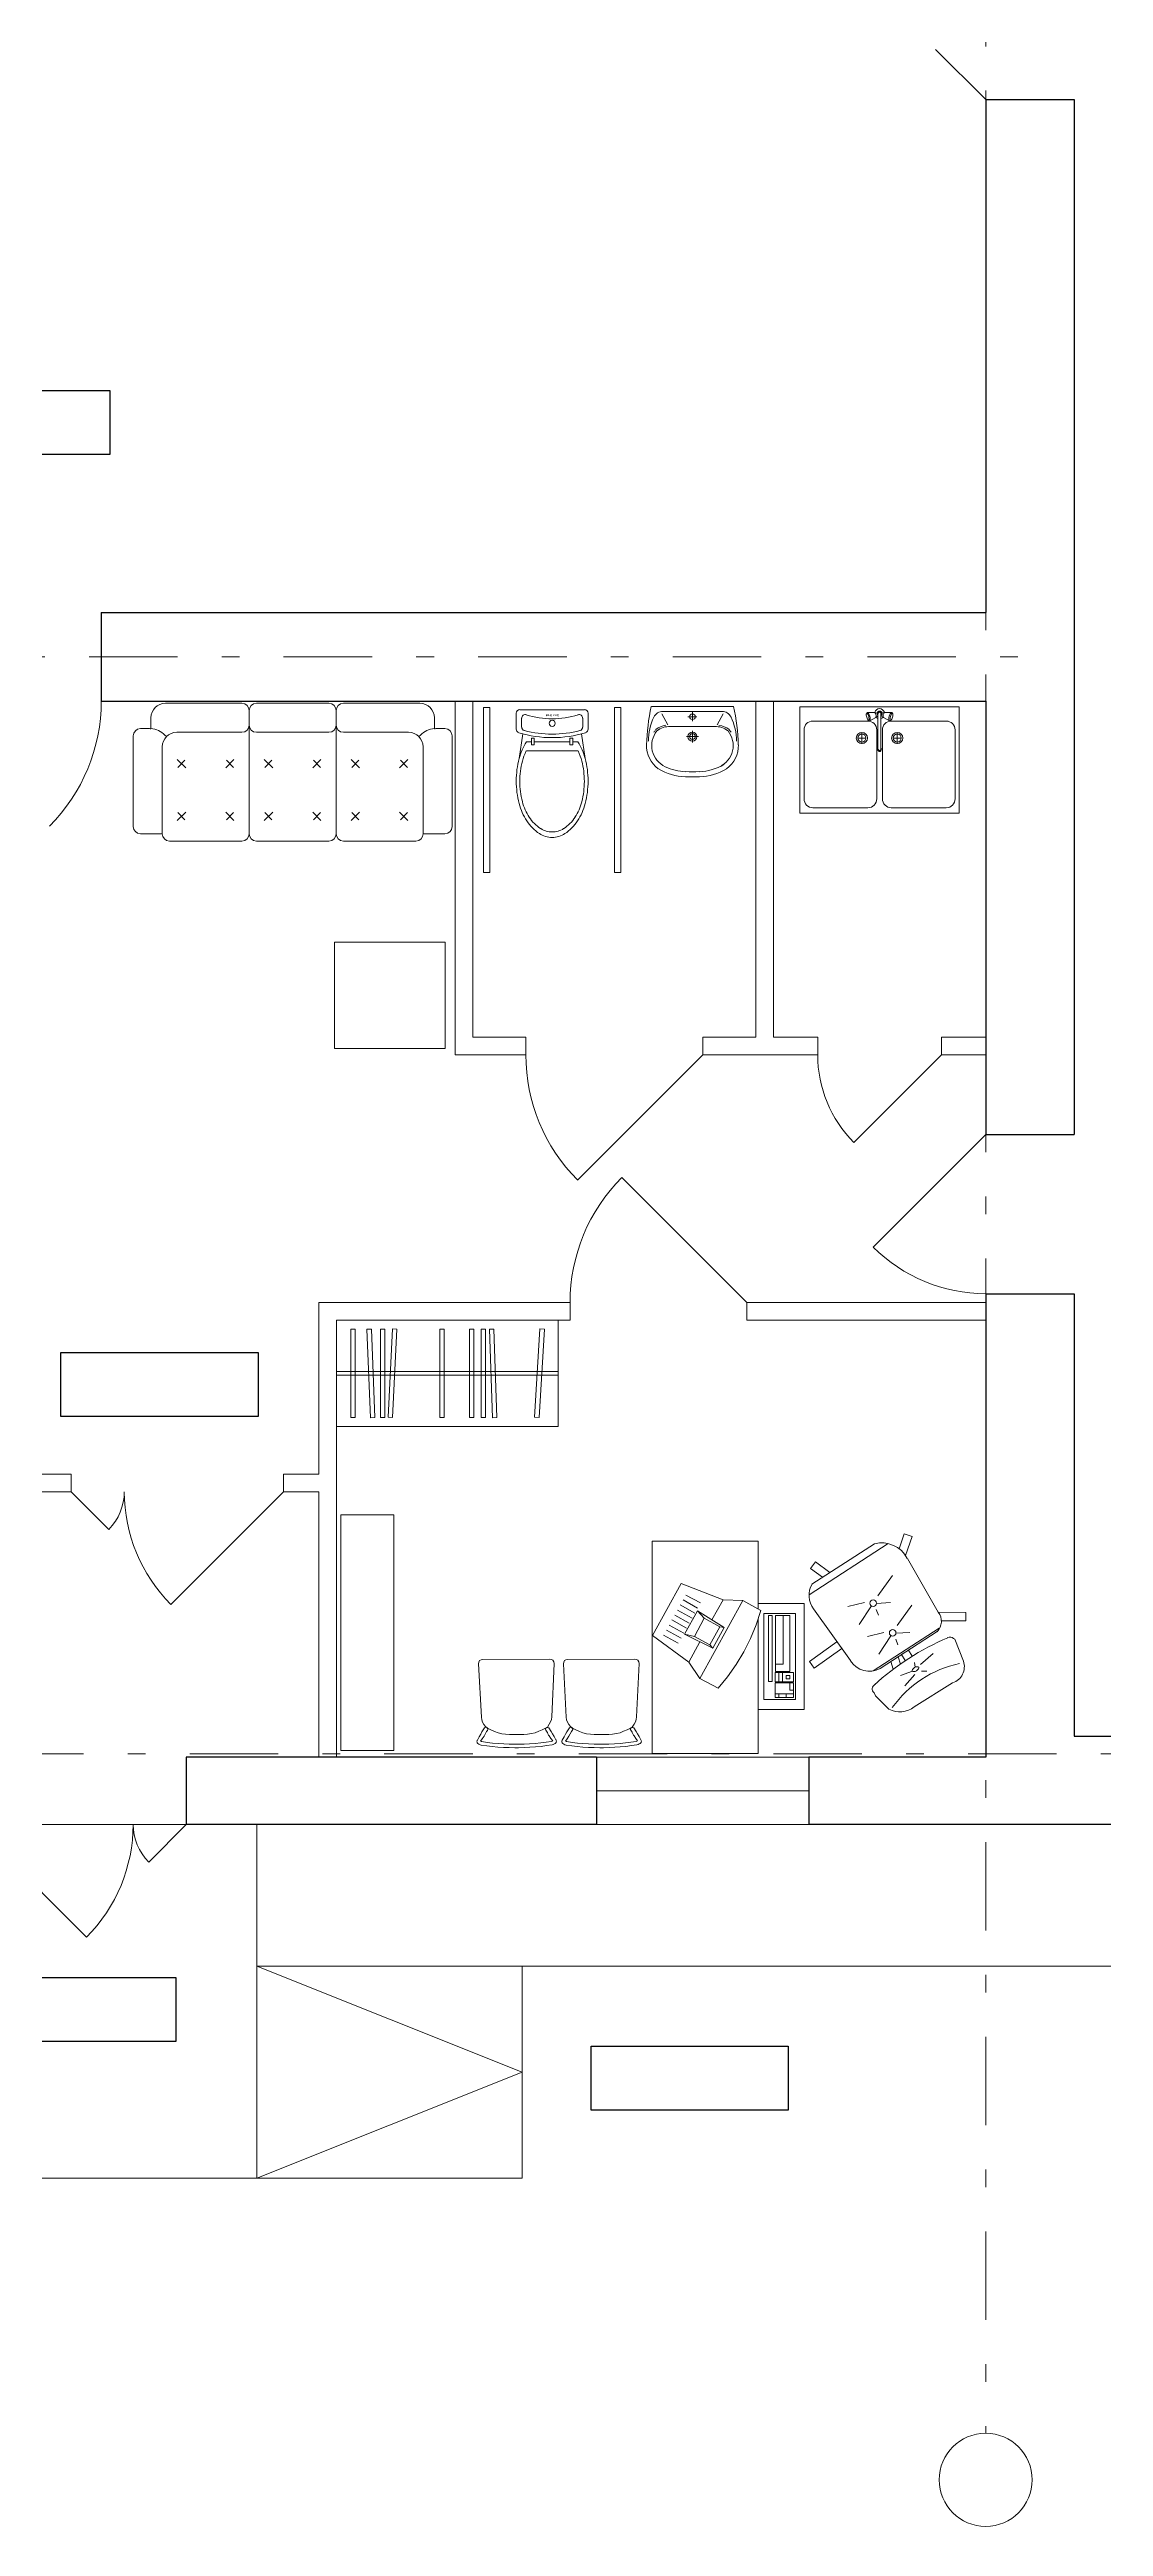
# Model space of a CAD drawing. Header units: metres. Extents: x 2 to 61, y 1.8 to 27.9.
# Drawn here: x 28.73 to 34.69, y 1.75 to 15.75 of the extents above; entities that cross this region are included whole.
import ezdxf

# ---------------------------------------------------------------- set-up
doc = ezdxf.new("R2010")
doc.units = ezdxf.units.M
doc.header["$MEASUREMENT"] = 0
doc.linetypes.add('( Dashdot )', pattern=[1.001, 0.5, -0.25, 0.001, -0.25])
doc.styles.get("Standard").update_dxf_attribs({"font": 'CS_Gost2304.shx'})

# ---------------------------------------------------------------- blocks, each defined once
blk = doc.blocks.new('*U15')
at = {"color": 252, "linetype": 'Continuous', "lineweight": 13}
for p, q in [((-0.059, 0.444), (-0.061, 0.288)), ((-0.012, 0.443), (-0.059, 0.444)), ((-0.013, 0.305), (-0.012, 0.443)), ((0.092, 0.382), (0.216, 0.43)), ((-0.061, 0.288), (-0.365, 0.113)), ((0.03, 0.293), (0.271, -0.08)), ((0.049, 0.281), (0.257, -0.041)), ((0.088, 0.374), (0.092, 0.382)), ((0.474, 0.151), (0.338, 0.369)), ((0.187, 0.141), (0.154, 0.119)), ((0.235, 0.188), (0.173, 0.259)), ((0.25, 0.158), (0.223, 0.153)), ((0.273, 0.193), (0.272, 0.223)), ((0.273, 0.142), (0.296, 0.074)), ((0.292, 0.156), (0.355, 0.099)), ((-0.488, 0.14), (-0.503, 0.095)), ((-0.503, 0.095), (-0.42, 0.067)), ((-0.381, 0.103), (-0.488, 0.14)), ((-0.16, -0.443), (-0.449, 0.004)), ((-0.154, -0.054), (-0.269, 0.029)), ((-0.111, -0.062), (-0.115, 0.017)), ((0.015, 0.056), (-0.101, 0.139)), ((0.058, 0.048), (0.053, 0.127)), ((0.072, 0.02), (0.176, -0.049)), ((0.092, 0.047), (0.123, 0.06)), ((0.154, 0.119), (0.179, 0.08)), ((0.179, 0.08), (0.213, 0.101)), ((0.232, 0.074), (0.191, 0.061)), ((0.261, 0.033), (0.218, 0.02)), ((0.411, -0.067), (0.488, 0.009)), ((-0.22, -0.427), (-0.448, -0.072)), ((-0.116, -0.13), (-0.093, -0.223)), ((-0.097, -0.09), (0.008, -0.159)), ((-0.077, -0.063), (-0.045, -0.05)), ((0.053, -0.02), (0.076, -0.113)), ((0.392, -0.077), (0.411, -0.067)), ((0.213, -0.208), (-0.079, -0.418)), ((0.256, -0.414), (0.145, -0.257)), ((-0.285, -0.325), (-0.346, -0.407)), ((-0.346, -0.407), (-0.308, -0.435)), ((-0.308, -0.435), (-0.258, -0.367)), ((0.106, -0.285), (0.217, -0.441)), ((0.217, -0.441), (0.256, -0.414))]:
    blk.add_line(p, q, dxfattribs=at)
for centre in [(0.056, 0.03), (-0.112, -0.08)]:
    blk.add_circle(centre, 0.0185, dxfattribs=at)
for centre, radius, start, end in [((0.248, 0.341), 0.0942, 17.2064, 109.4901), ((-0.01, 0.221), 0.0843, 45.278, 127.3366), ((0.105, 0.354), 0.0258, 130.3833, 211.417), ((1.425, 0.912), 1.458, 203.0438, 222.6198), ((0.837, 0.535), 0.621, 191.8285, 234.7223), ((0.373, 0.07), 0.13, 332.0679, 39.0598), ((-0.291, -0.032), 0.162, 117.0335, 194.4527), ((0.148, -0.102), 0.125, 301.4358, 29.0359), ((0.373, -0.058), 0.0276, 204.7937, 320.6096), ((-0.156, -0.316), 0.127, 240.0626, 307.2258)]:
    blk.add_arc(centre, radius, start, end, dxfattribs=at)
blk.add_ellipse((0.261, 0.159), major_axis=(-0.0106, 0.0183), ratio=0.494061, dxfattribs=at)
blk = doc.blocks.new('*U16')
at = {"color": 252, "linetype": 'Continuous', "lineweight": 13}
for p, q in [((-0.36, 0.265), (-0.067, 0.427)), ((0.084, 0.223), (-0.067, 0.427)), ((-0.165, 0.204), (-0.21, 0.287)), ((-0.136, 0.22), (-0.182, 0.302)), ((-0.108, 0.235), (-0.154, 0.318)), ((-0.08, 0.251), (-0.125, 0.334)), ((-0.051, 0.266), (-0.097, 0.349)), ((-0.023, 0.282), (-0.068, 0.365)), ((-0.268, 0.029), (-0.36, 0.265)), ((-0.25, 0.157), (-0.295, 0.24)), ((-0.221, 0.173), (-0.267, 0.255)), ((-0.264, -0.083), (0.176, 0.16)), ((-0.193, 0.188), (-0.239, 0.271)), ((-0.073, 0.247), (-0.205, 0.174)), ((-0.205, 0.174), (-0.111, 0.022)), ((-0.205, 0.174), (-0.164, 0.135)), ((-0.061, 0.191), (-0.164, 0.135)), ((0.006, 0.087), (-0.073, 0.247)), ((-0.073, 0.247), (-0.061, 0.191)), ((-0.013, 0.103), (-0.061, 0.191)), ((-0.03, 0.161), (0.084, 0.223)), ((0.084, 0.223), (0.176, 0.16)), ((0.176, 0.16), (0.232, 0.057)), ((-0.268, 0.029), (-0.154, 0.092)), ((-0.264, -0.083), (-0.268, 0.029)), ((-0.164, 0.135), (-0.115, 0.047)), ((-0.115, 0.047), (-0.013, 0.103)), ((-0.115, 0.047), (-0.111, 0.022)), ((-0.111, 0.022), (0.006, 0.087)), ((0.006, 0.087), (-0.013, 0.103)), ((0.167, 0.004), (0.098, -0.045)), ((0.232, 0.057), (0.167, 0.004)), ((-0.264, -0.083), (-0.207, -0.185)), ((-0.049, -0.126), (-0.127, -0.158)), ((0.026, -0.088), (-0.049, -0.126)), ((0.098, -0.045), (0.026, -0.088)), ((-0.127, -0.158), (-0.207, -0.185)), ((-0.19, -0.201), (-0.19, -0.38)), ((0.296, -0.201), (-0.19, -0.201)), ((-0.179, -0.228), (0.194, -0.228)), ((-0.179, -0.248), (-0.179, -0.228)), ((0.194, -0.248), (-0.179, -0.248)), ((-0.179, -0.267), (-0.179, -0.349)), ((-0.179, -0.267), (0.137, -0.267)), ((0.095, -0.267), (0.095, -0.31)), ((0.137, -0.349), (0.137, -0.267)), ((0.195, -0.266), (0.143, -0.266)), ((0.143, -0.37), (0.143, -0.266)), ((0.194, -0.228), (0.194, -0.248)), ((0.195, -0.266), (0.195, -0.37)), ((0.285, -0.266), (0.201, -0.266)), ((0.201, -0.266), (0.201, -0.349)), ((0.264, -0.266), (0.264, -0.37)), ((0.285, -0.37), (0.285, -0.266)), ((0.296, -0.38), (0.296, -0.201)), ((0.296, -0.38), (-0.19, -0.38)), ((-0.179, -0.31), (0.095, -0.31)), ((0.137, -0.349), (-0.179, -0.349)), ((0.195, -0.287), (0.143, -0.287)), ((0.195, -0.308), (0.143, -0.308)), ((0.195, -0.37), (0.143, -0.37)), ((0.178, -0.328), (0.16, -0.328)), ((0.16, -0.349), (0.16, -0.328)), ((0.178, -0.349), (0.16, -0.349)), ((0.178, -0.349), (0.178, -0.328)), ((0.243, -0.349), (0.201, -0.349)), ((0.201, -0.349), (0.201, -0.37)), ((0.201, -0.37), (0.243, -0.37)), ((0.243, -0.37), (0.243, -0.349)), ((0.243, -0.37), (0.264, -0.37)), ((0.285, -0.287), (0.264, -0.287)), ((0.264, -0.328), (0.285, -0.328)), ((0.264, -0.37), (0.285, -0.37))]:
    blk.add_line(p, q, dxfattribs=at)
at = {"color": 252, "linetype": 'Continuous', "lineweight": 13, "extrusion": (0, 0, -1), "flags": 128}
for points in [[(0.161, -0.17), (-0.6, -0.17), (-0.6, 0.43), (0.6, 0.43), (0.6, -0.17), (0.215, -0.17)], [(0.247, -0.17), (0.247, -0.43), (-0.353, -0.43), (-0.353, -0.17)]]:
    blk.add_lwpolyline(points, dxfattribs=at)
blk = doc.blocks.new('A$C30FB53E0')
at = {"color": 0, "linetype": 'ByBlock', "lineweight": -2, "ltscale": 0.001}
for p, q in [((0, 0.000414), (0.000002, 0.000424)), ((0.000002, 0.000424), (0.000007, 0.000432)), ((0.000007, 0.000432), (0.000015, 0.000437)), ((0.000015, 0.000437), (0.000025, 0.000439)), ((0.000025, 0.000439), (0.000326, 0.000424)), ((0.000326, 0.000424), (0.000341, 0.000422)), ((0.000341, 0.000422), (0.000355, 0.000417)), ((0.000389, 0.000408), (0.000409, 0.00042)), ((0.000409, 0.00042), (0.000422, 0.000428)), ((0.000422, 0.000428), (0.000438, 0.000437)), ((0.000438, 0.000437), (0.000456, 0.000447)), ((0.000449, 0.000419), (0.000463, 0.000429)), ((0.000457, 0.000448), (0.000456, 0.000447)), ((0.000457, 0.000448), (0.00046, 0.000449)), ((0.000464, 0.00045), (0.00046, 0.000449)), ((0.000463, 0.000429), (0.000464, 0.000425)), ((0.000464, 0.00045), (0.000468, 0.000449)), ((0.000464, 0.000425), (0.000465, 0.000421)), ((0.000465, 0.000421), (0.00047, 0.000391)), ((0.000471, 0.000448), (0.000468, 0.000449)), ((0.000471, 0.000448), (0.000477, 0.000443)), ((0.000477, 0.000443), (0.00048, 0.000438)), ((0.00048, 0.000438), (0.000483, 0.000432)), ((0.000483, 0.000432), (0.000485, 0.000425)), ((0.000485, 0.000425), (0.000489, 0.000394)), ((0, 0.000036), (0, 0.000414)), ((0.000355, 0.000417), (0.000368, 0.00041)), ((0.000368, 0.00041), (0.000384, 0.000399)), ((0.000399, 0.00037), (0.000384, 0.000399)), ((0.000386, 0.000402), (0.000389, 0.000408)), ((0.000386, 0.000396), (0.000386, 0.000402)), ((0.00039, 0.00039), (0.000386, 0.000396)), ((0.000396, 0.000388), (0.00039, 0.00039)), ((0.000402, 0.00039), (0.000396, 0.000388)), ((0.000399, 0.00037), (0.000408, 0.00035)), ((0.000408, 0.000394), (0.000402, 0.00039)), ((0.000414, 0.000398), (0.000408, 0.000394)), ((0.000408, 0.00035), (0.000416, 0.00033)), ((0.000414, 0.000398), (0.000415, 0.000399)), ((0.000415, 0.000399), (0.000423, 0.000402)), ((0.000416, 0.00033), (0.000421, 0.000309)), ((0.000421, 0.000309), (0.000424, 0.000287)), ((0.000423, 0.000402), (0.00043, 0.000406)), ((0.000424, 0.000287), (0.000425, 0.000266)), ((0.00043, 0.000406), (0.000434, 0.000409)), ((0.000434, 0.000409), (0.000449, 0.000419)), ((0.00047, 0.000391), (0.000473, 0.000361)), ((0.000473, 0.000361), (0.000476, 0.00033)), ((0.000476, 0.00033), (0.000478, 0.000298)), ((0.000478, 0.000298), (0.00048, 0.000267)), ((0.000489, 0.000394), (0.000493, 0.000363)), ((0.000493, 0.000363), (0.000496, 0.000331)), ((0.000496, 0.000331), (0.000498, 0.000299)), ((0.000498, 0.000299), (0.000499, 0.000267)), ((0.000421, 0.000141), (0.000416, 0.00012)), ((0.000424, 0.000163), (0.000421, 0.000141)), ((0.000425, 0.000184), (0.000424, 0.000163)), ((0.000425, 0.000266), (0.000425, 0.000184)), ((0.000476, 0.00012), (0.000478, 0.000152)), ((0.000478, 0.000152), (0.00048, 0.000183)), ((0.00048, 0.000267), (0.00048, 0.000235)), ((0.00048, 0.000215), (0.00048, 0.000235)), ((0.00048, 0.000183), (0.00048, 0.000215)), ((0.000496, 0.000119), (0.000498, 0.000151)), ((0.000498, 0.000151), (0.000499, 0.000183)), ((0.000499, 0.000267), (0.0005, 0.000235)), ((0.000499, 0.000183), (0.0005, 0.000215)), ((0.0005, 0.000215), (0.0005, 0.000235)), ((0.000002, 0.000026), (0, 0.000036)), ((0.000007, 0.000018), (0.000002, 0.000026)), ((0.000015, 0.000013), (0.000007, 0.000018)), ((0.000025, 0.000011), (0.000015, 0.000013)), ((0.000326, 0.000026), (0.000025, 0.000011)), ((0.000341, 0.000028), (0.000326, 0.000026)), ((0.000355, 0.000033), (0.000341, 0.000028)), ((0.000368, 0.00004), (0.000355, 0.000033)), ((0.000379, 0.00005), (0.000368, 0.00004)), ((0.000389, 0.000061), (0.000379, 0.00005)), ((0.000384, 0.00005), (0.000385, 0.000056)), ((0.000386, 0.000044), (0.000384, 0.00005)), ((0.000385, 0.000056), (0.00039, 0.000061)), ((0.000386, 0.000044), (0.000409, 0.000029)), ((0.000399, 0.00008), (0.000389, 0.000061)), ((0.00039, 0.000061), (0.000396, 0.000062)), ((0.000396, 0.000062), (0.000402, 0.00006)), ((0.000408, 0.0001), (0.000399, 0.00008)), ((0.000408, 0.000055), (0.000402, 0.00006)), ((0.000416, 0.00012), (0.000408, 0.0001)), ((0.000408, 0.000055), (0.000434, 0.000041)), ((0.000409, 0.000029), (0.000422, 0.000022)), ((0.000422, 0.000022), (0.000438, 0.000013)), ((0.000434, 0.000041), (0.000449, 0.000031)), ((0.000438, 0.000013), (0.000456, 0.000003)), ((0.000449, 0.000031), (0.000463, 0.000021)), ((0.000457, 0.000002), (0.000456, 0.000003)), ((0.000457, 0.000002), (0.00046, 0.000001)), ((0.000464, 0), (0.00046, 0.000001)), ((0.000463, 0.000021), (0.000464, 0.000025)), ((0.000464, 0.000025), (0.000465, 0.000029)), ((0.000464, 0), (0.000468, 0.000001)), ((0.000465, 0.000029), (0.00047, 0.000059)), ((0.000468, 0.000001), (0.000471, 0.000002)), ((0.00047, 0.000059), (0.000473, 0.000089)), ((0.000471, 0.000002), (0.000476, 0.000006)), ((0.000473, 0.000089), (0.000476, 0.00012)), ((0.000476, 0.000006), (0.00048, 0.000012)), ((0.00048, 0.000012), (0.000483, 0.000018)), ((0.000483, 0.000018), (0.000485, 0.000025)), ((0.000485, 0.000025), (0.000489, 0.000056)), ((0.000489, 0.000056), (0.000493, 0.000087)), ((0.000493, 0.000087), (0.000496, 0.000119))]:
    blk.add_line(p, q, dxfattribs=at)
blk = doc.blocks.new('*U17')
at = {"color": 252, "linetype": 'Continuous', "lineweight": 13, "extrusion": (0, 0, -1), "flags": 128}
for points in [[(0.626, -0.3), (0.626, 0.3), (-0.626, 0.3), (-0.626, -0.3), (0.626, -0.3)], [(0.524, 0.251), (0.549, 0.25), (0.519, -0.25), (0.494, -0.248), (0.524, 0.251)], [(0.239, 0.249), (0.264, 0.25), (0.28, -0.25), (0.255, -0.251), (0.239, 0.249)], [(0.192, 0.25), (0.217, 0.25), (0.217, -0.25), (0.192, -0.25), (0.192, 0.25)], [(0.125, 0.25), (0.15, 0.25), (0.15, -0.25), (0.125, -0.25), (0.125, 0.25)], [(-0.043, 0.25), (-0.018, 0.25), (-0.018, -0.25), (-0.043, -0.25), (-0.043, 0.25)], [(-0.31, 0.251), (-0.285, 0.25), (-0.31, -0.25), (-0.335, -0.248), (-0.31, 0.251)], [(-0.378, 0.25), (-0.353, 0.25), (-0.353, -0.25), (-0.378, -0.25), (-0.378, 0.25)], [(-0.454, 0.249), (-0.429, 0.25), (-0.41, -0.25), (-0.435, -0.251), (-0.454, 0.249)], [(-0.545, 0.25), (-0.52, 0.25), (-0.52, -0.25), (-0.545, -0.25), (-0.545, 0.25)]]:
    blk.add_lwpolyline(points, close=True, dxfattribs=at)
for points in [[(-0.626, 0.01), (0.626, 0.01)], [(-0.626, -0.01), (0.626, -0.01)]]:
    blk.add_lwpolyline(points, dxfattribs=at)
blk = doc.blocks.new('A$C77D675ED')
at = {"color": 0, "linetype": 'ByBlock', "lineweight": -2, "ltscale": 0.001}
for p, q in [((0, 0.009), (0, 0)), ((0, 0.009), (0.006, 0.009)), ((0.0047, 0.00877), (0.0008, 0.00877)), ((0.006, 0.009), (0.006, 0)), ((0.0003, 0.00827), (0.0003, 0.00516)), ((0.0052, 0.00516), (0.0052, 0.00827)), ((0.00424, 0.00572), (0.00424, 0.00527)), ((0.0047, 0.00466), (0.0008, 0.00466)), ((0.0047, 0.00434), (0.0008, 0.00434)), ((0.00348, 0.00453), (0.00351, 0.00457)), ((0.00348, 0.00447), (0.00348, 0.00453)), ((0.00351, 0.00443), (0.00348, 0.00447)), ((0.00356, 0.00459), (0.00351, 0.00457)), ((0.00356, 0.00442), (0.00351, 0.00443)), ((0.00352, 0.00453), (0.00356, 0.00459)), ((0.00352, 0.00447), (0.00352, 0.00453)), ((0.00356, 0.00442), (0.00352, 0.00447)), ((0.00354, 0.00453), (0.00357, 0.00457)), ((0.00354, 0.00447), (0.00354, 0.00453)), ((0.00357, 0.00443), (0.00354, 0.00447)), ((0.00356, 0.00459), (0.00361, 0.00461)), ((0.00361, 0.0044), (0.00356, 0.00442)), ((0.00357, 0.00457), (0.00361, 0.00459)), ((0.00361, 0.00442), (0.00357, 0.00443)), ((0.00361, 0.00461), (0.00367, 0.00459)), ((0.00562, 0.00459), (0.00361, 0.00459)), ((0.00562, 0.00442), (0.00361, 0.00442)), ((0.00367, 0.00442), (0.00361, 0.0044)), ((0.00455, 0.0055), (0.00392, 0.0055)), ((0.00521, 0.00509), (0.00525, 0.00514)), ((0.00521, 0.00509), (0.00521, 0.00506)), ((0.00521, 0.00506), (0.00522, 0.00504)), ((0.0054, 0.00472), (0.00521, 0.00506)), ((0.0054, 0.00428), (0.00521, 0.00394)), ((0.00522, 0.00504), (0.00526, 0.00503)), ((0.00525, 0.00514), (0.00524, 0.00512)), ((0.00524, 0.00512), (0.00526, 0.0051)), ((0.00527, 0.00516), (0.00525, 0.00514)), ((0.00526, 0.0051), (0.00529, 0.00509)), ((0.00526, 0.00503), (0.00532, 0.00503)), ((0.00531, 0.00519), (0.00527, 0.00516)), ((0.00529, 0.00509), (0.00533, 0.00509)), ((0.00536, 0.00521), (0.00531, 0.00519)), ((0.00532, 0.00503), (0.00539, 0.00503)), ((0.00533, 0.00509), (0.00539, 0.0051)), ((0.00539, 0.00467), (0.00535, 0.00459)), ((0.00535, 0.00459), (0.00535, 0.00459)), ((0.00535, 0.00442), (0.00535, 0.00441)), ((0.00535, 0.00441), (0.00539, 0.00434)), ((0.00542, 0.00523), (0.00536, 0.00521)), ((0.00539, 0.0051), (0.00545, 0.00511)), ((0.00539, 0.00503), (0.00547, 0.00505)), ((0.00543, 0.0047), (0.00539, 0.00467)), ((0.00539, 0.00434), (0.00543, 0.0043)), ((0.0054, 0.00472), (0.00541, 0.00471)), ((0.00541, 0.00429), (0.0054, 0.00428)), ((0.00541, 0.00471), (0.00544, 0.0047)), ((0.00544, 0.0043), (0.00541, 0.00429)), ((0.00548, 0.00524), (0.00542, 0.00523)), ((0.00546, 0.00463), (0.00544, 0.0047)), ((0.00544, 0.0047), (0.00547, 0.0047)), ((0.00546, 0.00438), (0.00544, 0.0043)), ((0.00547, 0.0043), (0.00544, 0.0043)), ((0.00545, 0.00511), (0.00551, 0.00513)), ((0.00547, 0.00505), (0.00554, 0.00507)), ((0.00547, 0.0047), (0.00551, 0.0047)), ((0.00551, 0.0043), (0.00547, 0.0043)), ((0.00554, 0.00525), (0.00548, 0.00524)), ((0.00553, 0.00462), (0.0055, 0.00459)), ((0.0055, 0.00442), (0.00553, 0.00438)), ((0.00551, 0.00513), (0.00556, 0.00515)), ((0.00551, 0.0047), (0.00556, 0.00471)), ((0.00556, 0.00429), (0.00551, 0.0043)), ((0.00562, 0.00465), (0.00553, 0.00462)), ((0.00553, 0.00438), (0.00562, 0.00435)), ((0.00558, 0.00525), (0.00554, 0.00525)), ((0.00554, 0.00507), (0.00561, 0.0051)), ((0.00556, 0.00515), (0.0056, 0.00518)), ((0.00556, 0.00471), (0.0056, 0.00473)), ((0.0056, 0.00427), (0.00556, 0.00429)), ((0.00562, 0.0046), (0.00557, 0.00459)), ((0.00557, 0.00442), (0.00562, 0.0044)), ((0.00561, 0.00524), (0.00558, 0.00525)), ((0.0056, 0.00518), (0.00562, 0.0052)), ((0.0056, 0.00473), (0.00564, 0.00474)), ((0.00564, 0.00426), (0.0056, 0.00427)), ((0.00563, 0.00522), (0.00561, 0.00524)), ((0.00567, 0.00521), (0.00561, 0.00524)), ((0.00561, 0.0051), (0.00565, 0.00513)), ((0.00562, 0.0052), (0.00563, 0.00522)), ((0.0057, 0.00462), (0.00562, 0.00465)), ((0.00567, 0.00458), (0.00562, 0.0046)), ((0.00567, 0.00457), (0.00562, 0.00459)), ((0.00562, 0.00442), (0.00567, 0.00443)), ((0.00562, 0.0044), (0.00567, 0.00442)), ((0.00562, 0.00435), (0.0057, 0.00438)), ((0.00564, 0.00474), (0.00567, 0.00476)), ((0.00567, 0.00424), (0.00564, 0.00426)), ((0.00565, 0.00513), (0.00568, 0.00516)), ((0.00569, 0.00519), (0.00567, 0.00521)), ((0.00567, 0.00476), (0.00569, 0.00478)), ((0.00569, 0.00469), (0.00567, 0.00476)), ((0.00571, 0.00453), (0.00567, 0.00458)), ((0.0057, 0.00453), (0.00567, 0.00457)), ((0.00567, 0.00442), (0.00571, 0.00447)), ((0.00567, 0.00443), (0.0057, 0.00447)), ((0.00569, 0.00431), (0.00567, 0.00424)), ((0.00569, 0.00422), (0.00567, 0.00424)), ((0.00568, 0.00516), (0.00569, 0.00519)), ((0.0057, 0.00477), (0.00568, 0.00477)), ((0.00568, 0.00423), (0.0057, 0.00423)), ((0.00569, 0.0048), (0.00569, 0.00519)), ((0.00569, 0.00478), (0.00569, 0.0048)), ((0.00569, 0.0042), (0.00569, 0.00422)), ((0.00569, 0.0042), (0.00569, 0.00381)), ((0.00578, 0.00473), (0.0057, 0.00477)), ((0.00576, 0.00455), (0.0057, 0.00462)), ((0.0057, 0.00447), (0.0057, 0.00453)), ((0.0057, 0.00438), (0.00576, 0.00445)), ((0.0057, 0.00423), (0.00578, 0.00427)), ((0.00571, 0.00447), (0.00571, 0.00453)), ((0.00576, 0.00445), (0.00576, 0.00455)), ((0.00584, 0.00467), (0.00578, 0.00473)), ((0.00578, 0.00427), (0.00584, 0.00434)), ((0.00588, 0.00459), (0.00584, 0.00467)), ((0.00584, 0.00434), (0.00588, 0.00441)), ((0.0059, 0.0045), (0.00588, 0.00459)), ((0.00588, 0.00441), (0.0059, 0.0045)), ((0.0003, 0.00073), (0.0003, 0.00384)), ((0.00455, 0.0035), (0.00392, 0.0035)), ((0.00424, 0.00328), (0.00424, 0.00373)), ((0.0052, 0.00384), (0.0052, 0.00073)), ((0.00522, 0.00396), (0.00521, 0.00394)), ((0.00521, 0.00394), (0.00521, 0.00391)), ((0.00521, 0.00391), (0.00525, 0.00386)), ((0.00526, 0.00397), (0.00522, 0.00396)), ((0.00526, 0.0039), (0.00524, 0.00388)), ((0.00524, 0.00388), (0.00525, 0.00386)), ((0.00525, 0.00386), (0.00527, 0.00384)), ((0.00532, 0.00397), (0.00526, 0.00397)), ((0.00529, 0.00391), (0.00526, 0.0039)), ((0.00527, 0.00384), (0.00531, 0.00381)), ((0.00531, 0.00381), (0.00536, 0.00379)), ((0.00539, 0.00397), (0.00532, 0.00397)), ((0.00539, 0.0039), (0.00533, 0.00391)), ((0.00536, 0.00379), (0.00542, 0.00377)), ((0.00547, 0.00395), (0.00539, 0.00397)), ((0.00545, 0.00389), (0.00539, 0.0039)), ((0.00542, 0.00377), (0.00548, 0.00376)), ((0.00551, 0.00387), (0.00545, 0.00389)), ((0.00554, 0.00393), (0.00547, 0.00395)), ((0.00548, 0.00376), (0.00554, 0.00375)), ((0.00556, 0.00385), (0.00551, 0.00387)), ((0.00561, 0.0039), (0.00554, 0.00393)), ((0.00554, 0.00375), (0.00558, 0.00375)), ((0.0056, 0.00382), (0.00556, 0.00385)), ((0.00558, 0.00375), (0.00561, 0.00376)), ((0.00562, 0.0038), (0.0056, 0.00382)), ((0.00565, 0.00387), (0.00561, 0.0039)), ((0.00567, 0.00379), (0.00561, 0.00376)), ((0.00561, 0.00376), (0.00563, 0.00378)), ((0.00563, 0.00378), (0.00562, 0.0038)), ((0.00568, 0.00384), (0.00565, 0.00387)), ((0.00567, 0.00379), (0.00569, 0.00381)), ((0.00569, 0.00381), (0.00568, 0.00384)), ((0, 0), (0.006, 0)), ((0.0047, 0.00023), (0.0008, 0.00023))]:
    blk.add_line(p, q, dxfattribs=at)
for centre, radius in [((0.00424, 0.0055), 0.000317), ((0.00424, 0.0055), 0.000226), ((0.00424, 0.0035), 0.000317), ((0.00424, 0.0035), 0.000226)]:
    blk.add_circle(centre, radius, dxfattribs=at)
for centre, start, end in [((0.0008, 0.00827), 90, 180), ((0.0047, 0.00827), 0, 90), ((0.0008, 0.00516), 180, 270), ((0.0008, 0.00384), 90, 180), ((0.0047, 0.00516), 270, 0), ((0.0047, 0.00384), 0, 90), ((0.0008, 0.00073), 180, 270), ((0.0047, 0.00073), 270, 0)]:
    blk.add_arc(centre, 0.0005, start, end, dxfattribs=at)
blk = doc.blocks.new('*U18')
at = {"color": 252, "linetype": 'Continuous', "lineweight": 13}
for p, q in [((0.085, 0.187), (0.225, 0.166)), ((0.128, 0.146), (0.128, -0.146)), ((0.18, 0.146), (0.18, 0.116)), ((0.251, 0.203), (0.341, 0.203)), ((0.263, 0.173), (0.313, 0.173)), ((0.361, 0.183), (0.361, -0.183)), ((0.18, 0.101), (0.18, -0.1)), ((0.18, -0.116), (0.18, -0.146)), ((0.085, -0.187), (0.225, -0.166)), ((0.341, -0.203), (0.251, -0.203)), ((0.313, -0.173), (0.263, -0.173))]:
    blk.add_line(p, q, dxfattribs=at)
at = {"color": 252, "linetype": 'Continuous', "lineweight": 13, "flags": 128}
for points in [[(0.163, 0.101), (0.201, 0.101), (0.201, 0.116), (0.163, 0.116), (0.163, 0.101)], [(0.163, -0.1), (0.201, -0.1), (0.201, -0.116), (0.163, -0.116), (0.163, -0.1)]]:
    blk.add_lwpolyline(points, close=True, dxfattribs=at)
at = {"color": 252, "linetype": 'Continuous', "lineweight": 13}
blk.add_circle((0.284, 0), 0.0173, dxfattribs=at)
for centre, radius, start, end in [((-0.139, -0.058), 0.239, 122.5078, 146.9765), ((-0.081, -0.15), 0.348, 104.7867, 122.5078), ((-0.079, -0.134), 0.313, 104.7867, 122.5078), ((-0.042, -0.296), 0.499, 90, 104.7867), ((-0.044, -0.265), 0.448, 90, 104.7867), ((-0.044, -0.265), 0.448, 75.2133, 90), ((-0.042, -0.296), 0.499, 75.2133, 90), ((-0.01, -0.134), 0.313, 63.9053, 75.2133), ((-0.004, -0.15), 0.348, 58.1489, 75.2133), ((0.849, 0), 0.646, 163.0112, 196.9888), ((0.849, 0), 0.626, 165.4244, 194.5756), ((0.251, 0.183), 0.0203, 90, 163.0112), ((0.263, 0.152), 0.0203, 90, 165.4244), ((0.801, 0), 0.491, 162.658, 197.342), ((0.313, 0.152), 0.0203, 342.658, 90), ((0.341, 0.183), 0.0203, 0, 90), ((-0.228, 0), 0.133, 146.9765, 180), ((-0.228, 0), 0.133, 180, 213.0235), ((-0.211, 0), 0.119, 146.9765, 180), ((-0.211, 0), 0.119, 180, 213.0235), ((-0.131, -0.052), 0.215, 122.5078, 146.9765), ((-0.139, 0.058), 0.239, 213.0235, 237.4922), ((-0.131, 0.052), 0.215, 213.0235, 237.4922), ((-0.079, 0.135), 0.313, 237.4922, 255.2133), ((-0.081, 0.15), 0.348, 237.4922, 255.2133), ((-0.042, 0.296), 0.499, 255.2133, 270), ((-0.044, 0.266), 0.448, 255.2133, 270), ((-0.044, 0.266), 0.448, 270, 284.7867), ((-0.042, 0.296), 0.499, 270, 284.7867), ((-0.01, 0.135), 0.313, 284.7867, 296.0947), ((-0.004, 0.15), 0.348, 284.7867, 301.8511), ((0.251, -0.183), 0.0203, 196.9888, 270), ((0.263, -0.152), 0.0203, 194.5756, 270), ((0.313, -0.152), 0.0203, 270, 17.342), ((0.341, -0.183), 0.0203, 270, 0)]:
    blk.add_arc(centre, radius, start, end, dxfattribs=at)
at = {"color": 252, "linetype": 'Continuous', "lineweight": 13, "insert": (0.324, 0.036), "char_height": 0.01016, "width": 48.31913, "attachment_point": 3, "rotation": 90}
blk.add_mtext('\\Ftxt;Spais Shattl', dxfattribs=at)
blk = doc.blocks.new('ум9')
at = {"color": 252, "linetype": 'Continuous', "lineweight": 13}
for p, q in [((0.317, 0), (-0.317, 0)), ((-0.237, -0.059), (-0.19, -0.143)), ((0.228, -0.039), (-0.228, -0.039)), ((0.185, -0.156), (-0.171, -0.156)), ((0.035, -0.08), (-0.035, -0.08)), ((0, -0.115), (0, -0.045)), ((0, -0.189), (0, -0.28)), ((0.237, -0.059), (0.19, -0.143)), ((0.046, -0.234), (-0.046, -0.234))]:
    blk.add_line(p, q, dxfattribs=at)
at = {"color": 252, "linetype": 'Continuous', "lineweight": 13, "extrusion": (0, 0, -1)}
for centre, radius in [((0, -0.08), 0.0221), ((0, -0.234), 0.0351), ((0, -0.234), 0.0221)]:
    blk.add_circle(centre, radius, dxfattribs=at)
at = {"color": 252, "linetype": 'Continuous', "lineweight": 13}
for centre, radius, start, end in [((1.163, -0.334), 1.518, 167.3206, 178.6525), ((0.089, -0.267), 0.429, 154.5977, 180.3349), ((-0.317, -0.001), 0.00065, 90, 167.3206), ((-0.135, -0.303), 0.18, 141.0504, 245.2718), ((-0.228, -0.117), 0.078, 90, 154.5977), ((-0.135, -0.303), 0.193, 141.0504, 147.7493), ((-0.181, -0.302), 0.159, 98.7111, 129.9424), ((-0.181, -0.302), 0.146, 86.1548, 129.9424), ((0.181, -0.302), 0.146, 50.0576, 93.8452), ((0.181, -0.302), 0.159, 50.0576, 81.2889), ((0.135, -0.303), 0.18, 294.7282, 38.9496), ((0.228, -0.117), 0.078, 25.4023, 90), ((0.135, -0.303), 0.193, 32.2507, 38.9496), ((-0.089, -0.267), 0.429, 359.6651, 25.4023), ((0.317, -0.001), 0.00065, 12.6794, 90), ((-1.163, -0.334), 1.518, 1.3475, 12.6794), ((-0.135, -0.304), 0.22, 178.312, 234.1043), ((-0.355, -0.298), 0.00065, 358.312, 358.6525), ((0.135, -0.304), 0.22, 305.8957, 1.688), ((0.355, -0.298), 0.00065, 181.3475, 181.688), ((-0.035, -0.093), 0.452, 239.6448, 267.5368), ((-0.035, -0.093), 0.413, 244.8898, 267.5368), ((0, 0.104), 0.65, 265.1692, 274.8308), ((0, 0.104), 0.611, 265.1692, 274.8308), ((0.035, -0.093), 0.413, 272.4632, 300.3552), ((0.035, -0.093), 0.452, 272.4632, 300.3552)]:
    blk.add_arc(centre, radius, start, end, dxfattribs=at)
blk = doc.blocks.new('*U19')
at = {"color": 252, "linetype": 'Continuous', "lineweight": 13}
for p, q in [((-0.3, -0.425), (-0.3, 0.425)), ((0.3, -0.425), (0.3, 0.425)), ((-0.9, -0.425), (-0.9, 0.175)), ((-0.8, 0.275), (-0.6, 0.275)), ((-0.6, 0.275), (-0.35, 0.275)), ((-0.25, 0.275), (0, 0.275)), ((0.25, 0.275), (0, 0.275)), ((0.6, 0.275), (0.35, 0.275)), ((0.8, 0.275), (0.6, 0.275)), ((0.9, -0.425), (0.9, 0.175)), ((-0.738, 0.03), (-0.796, 0.087)), ((-0.792, 0.033), (-0.743, 0.082)), ((-0.462, 0.03), (-0.405, 0.087)), ((-0.408, 0.033), (-0.457, 0.082)), ((-0.138, 0.03), (-0.196, 0.087)), ((-0.192, 0.033), (-0.143, 0.082)), ((0.138, 0.03), (0.195, 0.087)), ((0.192, 0.033), (0.143, 0.082)), ((0.462, 0.03), (0.404, 0.087)), ((0.408, 0.033), (0.457, 0.082)), ((0.738, 0.03), (0.795, 0.087)), ((0.792, 0.033), (0.743, 0.082)), ((-0.738, -0.276), (-0.796, -0.333)), ((-0.792, -0.279), (-0.743, -0.328)), ((-0.462, -0.276), (-0.405, -0.333)), ((-0.408, -0.279), (-0.457, -0.328)), ((-0.138, -0.276), (-0.196, -0.333)), ((-0.192, -0.279), (-0.143, -0.328)), ((0.138, -0.276), (0.195, -0.333)), ((0.192, -0.279), (0.143, -0.328)), ((0.462, -0.276), (0.404, -0.333)), ((0.408, -0.279), (0.457, -0.328)), ((0.738, -0.276), (0.795, -0.333)), ((0.792, -0.279), (0.743, -0.328))]:
    blk.add_line(p, q, dxfattribs=at)
at = {"color": 252, "linetype": 'Continuous', "lineweight": 13, "flags": 128}
for points in [[(-0.978, 0.3), (-0.978, 0.375)], [(-0.878, 0.475), (-0.6, 0.475), (-0.35, 0.475)], [(-0.25, 0.475), (0, 0.475), (0.25, 0.475)], [(0.35, 0.475), (0.878, 0.475)], [(0.978, 0.375), (0.978, 0.3)], [(-1.1, -0.375), (-1.1, 0.25)], [(-1.05, 0.3), (-0.987, 0.3)], [(0.987, 0.3), (1.05, 0.3)], [(1.1, 0.25), (1.1, -0.375)], [(-0.9, -0.425), (-1.05, -0.425)], [(-0.35, -0.475), (-0.6, -0.475), (-0.85, -0.475)], [(-0.302, -0.438), (-0.298, -0.438)], [(0.25, -0.475), (0, -0.475), (-0.25, -0.475)], [(0.298, -0.438), (0.302, -0.438)], [(0.85, -0.475), (0.6, -0.475), (0.35, -0.475)], [(1.05, -0.425), (0.9, -0.425)]]:
    blk.add_lwpolyline(points, dxfattribs=at)
for points in [[(-0.871, 0.246), (-0.881, 0.256, 0.182824), (-0.978, 0.3)], [(0.978, 0.3, 0.182824), (0.881, 0.256), (0.871, 0.246)]]:
    blk.add_lwpolyline(points, format="xyb", dxfattribs=at)
at = {"color": 252, "linetype": 'Continuous', "lineweight": 13, "extrusion": (0, 0, -1)}
for centre, radius, start, end in [((0.878, 0.375), 0.1, 0, 90), ((0.35, 0.425), 0.05, 90, 180), ((0.25, 0.425), 0.05, 0, 90), ((-0.25, 0.425), 0.05, 90, 180), ((-0.35, 0.425), 0.05, 0, 90), ((-0.878, 0.375), 0.1, 90, 180), ((1.05, 0.25), 0.05, 0, 90), ((0.987, 0.15), 0.15, 90, 93.5575), ((-0.987, 0.15), 0.15, 86.4425, 90), ((-1.05, 0.25), 0.05, 90, 180), ((1.05, -0.375), 0.05, 270, 0), ((0.85, -0.425), 0.05, 270, 0), ((0.35, -0.425), 0.05, 180, 270), ((0.25, -0.425), 0.05, 270, 0), ((-0.25, -0.425), 0.05, 180, 270), ((-0.35, -0.425), 0.05, 270, 0), ((-0.85, -0.425), 0.05, 180, 270), ((-1.05, -0.375), 0.05, 180, 270)]:
    blk.add_arc(centre, radius, start, end, dxfattribs=at)
at = {"color": 252, "linetype": 'Continuous', "lineweight": 13}
for centre, radius, start, end in [((-0.8, 0.175), 0.1, 90, 180), ((-0.8, 0.175), 0.1, 90, 180), ((-0.35, 0.325), 0.05, 270, 0), ((-0.25, 0.325), 0.05, 180, 270), ((0.25, 0.325), 0.05, 270, 0), ((0.35, 0.325), 0.05, 180, 270), ((0.8, 0.175), 0.1, 0, 90), ((0.8, 0.175), 0.1, 0, 90), ((0.85, -0.425), 0.05, 270, 0), ((0.85, -0.425), 0.05, 270, 0)]:
    blk.add_arc(centre, radius, start, end, dxfattribs=at)

msp = doc.modelspace()

# ---------------------------------------------------------------- linework, layer by layer
at = {"color": 1, "linetype": '( Dashdot )', "lineweight": 0}
for p, q in [((34.024, 25.418), (34.024, 2.277)), ((2.555, 12.318), (34.274, 12.318)), ((42.124, 6.118), (2.555, 6.118))]:
    msp.add_line(p, q, dxfattribs=at)
at = {"color": 7, "linetype": 'Continuous', "lineweight": 13}
for p, q in [((34.024, 15.468), (33.741, 15.75)), ((29.724, 12.068), (30.624, 12.068)), ((31.024, 12.068), (31.024, 10.068)), ((31.124, 12.068), (31.124, 10.168)), ((32.724, 12.068), (32.724, 10.168)), ((31.424, 10.168), (31.124, 10.168)), ((31.424, 10.068), (31.424, 10.168)), ((32.724, 10.168), (32.424, 10.168)), ((32.424, 10.068), (32.424, 10.168)), ((33.074, 10.168), (32.824, 10.168)), ((33.074, 10.168), (33.074, 10.068)), ((34.024, 10.168), (33.774, 10.168)), ((33.774, 10.168), (33.774, 10.068)), ((31.424, 10.068), (31.024, 10.068)), ((32.424, 10.068), (31.717, 9.36)), ((33.074, 10.068), (32.424, 10.068)), ((33.774, 10.068), (33.279, 9.573)), ((34.024, 10.068), (33.774, 10.068)), ((34.024, 9.618), (33.388, 8.981)), ((32.674, 8.668), (31.967, 9.375)), ((30.254, 8.668), (30.254, 7.698)), ((31.674, 8.668), (30.254, 8.668)), ((30.354, 8.568), (30.354, 6.098)), ((31.674, 8.568), (30.354, 8.568)), ((31.674, 8.668), (31.674, 8.568)), ((34.024, 8.668), (32.674, 8.668)), ((32.674, 8.668), (32.674, 8.568)), ((34.024, 8.568), (32.674, 8.568)), ((28.854, 7.698), (27.954, 7.698)), ((28.854, 7.598), (27.954, 7.598)), ((28.854, 7.698), (28.854, 7.598)), ((28.854, 7.598), (29.066, 7.385)), ((30.054, 7.598), (29.418, 6.961)), ((30.254, 7.698), (30.054, 7.698)), ((30.054, 7.698), (30.054, 7.598)), ((30.254, 7.598), (30.054, 7.598)), ((30.254, 7.598), (30.254, 6.098)), ((28.304, 5.718), (28.941, 5.081)), ((29.504, 5.718), (29.292, 5.505))]:
    msp.add_line(p, q, dxfattribs=at)
at = {"lineweight": 30}
for p, q in [((34.024, 15.468), (34.524, 15.468)), ((34.024, 15.468), (34.024, 12.568)), ((34.524, 15.468), (34.524, 9.618)), ((29.024, 12.568), (29.024, 12.068)), ((29.024, 12.568), (34.024, 12.568)), ((29.024, 12.068), (34.024, 12.068)), ((34.024, 12.068), (34.024, 9.618)), ((34.024, 9.618), (34.524, 9.618)), ((34.024, 8.718), (34.524, 8.718)), ((34.024, 8.718), (34.024, 6.098)), ((34.524, 8.718), (34.524, 6.218)), ((34.524, 6.218), (42.124, 6.218)), ((29.504, 6.098), (29.504, 5.718)), ((31.824, 6.098), (29.504, 6.098)), ((31.824, 6.098), (31.824, 5.718)), ((34.024, 6.098), (33.024, 6.098)), ((33.024, 6.098), (33.024, 5.718)), ((31.824, 5.718), (29.504, 5.718)), ((42.624, 5.718), (33.024, 5.718))]:
    msp.add_line(p, q, dxfattribs=at)
at = {"lineweight": 13}
msp.add_line((32.824, 12.068), (32.824, 10.168), dxfattribs=at)
at = {"lineweight": 0}
msp.add_line((31.824, 5.908), (33.024, 5.908), dxfattribs=at)
at = {"color": 7, "linetype": 'Continuous', "lineweight": 0}
msp.add_line((43.424, 4.918), (29.904, 4.918), dxfattribs=at)
for points in [[(27.958, 13.823), (29.072, 13.823), (29.072, 13.462), (27.958, 13.462)], [(28.795, 8.385), (29.91, 8.385), (29.91, 8.024), (28.795, 8.024)], [(28.331, 4.853), (29.445, 4.853), (29.445, 4.492), (28.331, 4.492)], [(31.794, 4.465), (32.908, 4.465), (32.908, 4.104), (31.794, 4.104)]]:
    msp.add_lwpolyline(points, close=True)
at = {"color": 252, "linetype": 'Continuous', "lineweight": 13, "flags": 128}
for points in [[(31.22, 12.031), (31.184, 12.031), (31.184, 11.099), (31.22, 11.099), (31.22, 12.031)], [(31.961, 12.031), (31.925, 12.031), (31.925, 11.099), (31.961, 11.099), (31.961, 12.031)], [(30.343, 10.105), (30.343, 10.705), (30.969, 10.705), (30.969, 10.105), (30.343, 10.105)], [(30.378, 6.136), (30.378, 7.468), (30.678, 7.468), (30.678, 6.136), (30.378, 6.136)]]:
    msp.add_lwpolyline(points, close=True, dxfattribs=at)
at = {"lineweight": 0, "flags": 128}
msp.add_lwpolyline([(31.824, 6.098), (33.024, 6.098), (33.024, 5.718), (31.824, 5.718), (31.824, 6.098)], close=True, dxfattribs=at)
at = {"color": 7, "linetype": 'Continuous', "lineweight": 0, "flags": 128}
for points in [[(31.404, 3.718), (27.904, 3.718), (27.904, 5.718), (27.904, 5.718), (29.904, 5.718), (29.904, 3.718)], [(29.904, 4.918), (31.404, 4.318), (29.904, 3.718)], [(31.404, 3.718), (31.404, 4.918)]]:
    msp.add_lwpolyline(points, dxfattribs=at)
at = {"color": 7, "linetype": 'Continuous', "lineweight": 13}
msp.add_circle((34.024, 2.014), 0.263, dxfattribs=at)
at = {"color": 7, "linetype": 'Continuous', "lineweight": 0, "extrusion": (0, 0, -1)}
for centre, radius, start, end in [((-28.024, 12.068), 1, 180, 225), ((-33.774, 10.068), 0.7, 315, 0), ((-32.674, 8.668), 1, 0, 45), ((-28.854, 7.598), 0.3, 180, 225), ((-30.054, 7.598), 0.9, 315, 0)]:
    msp.add_arc(centre, radius, start, end, dxfattribs=at)
at = {"color": 7, "linetype": 'Continuous', "lineweight": 0}
for centre, radius, start, end in [((32.424, 10.068), 1, 180, 225), ((34.024, 9.618), 0.9, 225, 270), ((28.304, 5.718), 0.9, 315, 0), ((29.504, 5.718), 0.3, 180, 225)]:
    msp.add_arc(centre, radius, start, end, dxfattribs=at)

# ---------------------------------------------------------------- block references
at = {"color": 252, "linetype": 'Continuous', "lineweight": 13}
for name, p, xscale, yscale, zscale in [('*U19', (30.106, 11.666), 0.819449280067203, 0.819449280067203, 0.819449280067203), ('ум9', (32.366, 12.038), 0.73107768251289, 0.73107768251289, 0.73107768251289)]:
    msp.add_blockref(name, p, dxfattribs=dict(at, xscale=xscale, yscale=yscale, zscale=zscale))
for name, p, rotation in [('*U18', (31.573, 11.658), 89.99999999999996), ('*U15', (33.468, 6.857), 270)]:
    msp.add_blockref(name, p, dxfattribs=dict(at, rotation=rotation))
for name, p, xscale, yscale, zscale, rotation in [('A$C77D675ED', (33.874, 11.435), 99.9999999999659, 99.9999999999659, 99.9999999999659, 89.99999999999999), ('A$C30FB53E0', (31.145, 6.651, 0), 1000, 1000, 1000, 270.2715927506767), ('A$C30FB53E0', (31.625, 6.651, 0), 1000, 1000, 1000, 270.2715927506767)]:
    msp.add_blockref(name, p, dxfattribs=dict(at, xscale=xscale, yscale=yscale, zscale=zscale, rotation=rotation))
at = {"color": 252, "linetype": 'Continuous', "lineweight": 13, "extrusion": (0, 0, -1)}
msp.add_blockref('*U17', (-30.98, 8.268), dxfattribs=at)
at = {"color": 252, "linetype": 'Continuous', "lineweight": 13, "extrusion": (0, 0, -1), "rotation": 270}
msp.add_blockref('*U16', (-32.568, 6.72), dxfattribs=at)

doc.saveas('drawing.dxf')
